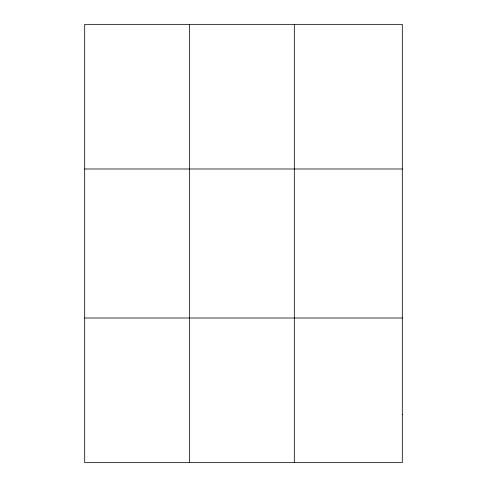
<?xml version="1.0" encoding="UTF-8"?>
<svg xmlns="http://www.w3.org/2000/svg" width="487" height="487" viewBox="0 0 487 487"><rect width="100%" height="100%" fill="white"/><g stroke="black" fill="none" stroke-linecap="round" stroke-linejoin="round"><path stroke-width="0.73" d="M189.504 462.65L189.504 24.35M294.318 462.65L294.318 24.35M84.695 168.989L402.305 168.989M84.695 318.011L402.305 318.011M402.305 414.437L402.305 462.65L84.695 462.65L84.695 24.35L402.305 24.35L402.305 414.437"/></g></svg>
